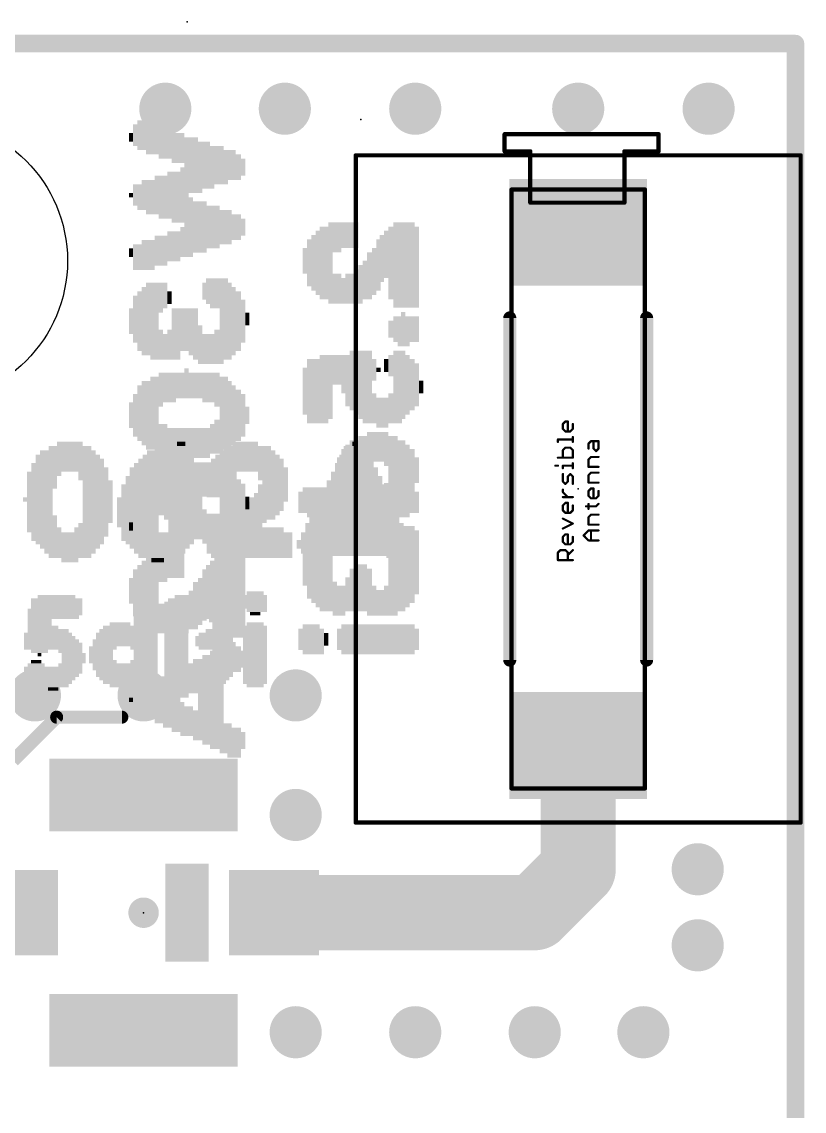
# Model space of a CAD drawing. Extents: x -17 to 166, y -13 to 51.
# Drawn here: x 51.92 to 61.06, y 23.08 to 35.81 of the extents above; entities that cross this region are included whole.
import ezdxf

# ---------------------------------------------------------------- set-up
doc = ezdxf.new("R2010")
doc.units = 0
for name, color, linetype in [('1', 12, 'CONTINUOUS'), ('16', 132, 'CONTINUOUS'), ('18', 110, 'CONTINUOUS'), ('20', 31, 'CONTINUOUS'), ('21', 41, 'CONTINUOUS'), ('22', 40, 'CONTINUOUS'), ('23', 53, 'CONTINUOUS'), ('24', 53, 'CONTINUOUS'), ('51', 53, 'CONTINUOUS')]:
    doc.layers.add(name, color=color, linetype=linetype)

# ---------------------------------------------------------------- blocks, each defined once
blk = doc.blocks.new('RECT')
blk.add_solid([(-0.5, -0.5), (0.5, -0.5), (-0.5, 0.5), (0.5, 0.5)])
blk = doc.blocks.new('ROUNDV')
at = {"const_width": 0.5}
blk.add_lwpolyline([(0, -0.25, 1), (0, 0.25, 1), (0, -0.25)], format="xyb", dxfattribs=at)

msp = doc.modelspace()

# ---------------------------------------------------------------- linework, layer by layer
at = {"layer": '1'}
for points, const_width in [([(48.26, 35.56), (60.96, 35.56)], 0.2032), ([(60.96, 35.56), (60.96, 22.86)], 0.2032), ([(59.36, 34.5), (57.56, 34.5)], 0.05), ([(57.56, 34.5), (57.56, 34.3)], 0.05), ([(59.36, 34.3), (59.36, 34.5)], 0.05), ([(57.56, 34.3), (57.86, 34.3)], 0.05), ([(57.86, 34.3), (57.86, 33.7)], 0.05), ([(58.96, 33.7), (58.96, 34.3)], 0.05), ([(58.96, 34.3), (59.36, 34.3)], 0.05), ([(57.86, 33.7), (58.96, 33.7)], 0.05), ([(58.42, 25.908), (58.42, 27.353)], 0.8788), ([(57.912, 25.4), (58.42, 25.908)], 0.8788), ([(54.865, 25.4), (57.912, 25.4)], 0.8788)]:
    msp.add_lwpolyline(points, dxfattribs=dict(at, const_width=const_width))
for points, const_width in [([(61.0108, 35.56, 1), (60.9092, 35.56)], 0.1016), ([(60.96, 35.5092, 1), (60.96, 35.6108)], 0.1016), ([(57.56, 34.5125, 1), (57.56, 34.4875)], 0.025), ([(57.5725, 34.5, 1), (57.5475, 34.5)], 0.025), ([(59.3725, 34.5, 1), (59.3475, 34.5)], 0.025), ([(59.36, 34.4875, 1), (59.36, 34.5125)], 0.025), ([(57.56, 34.3125, 1), (57.56, 34.2875)], 0.025), ([(57.5475, 34.3, 1), (57.5725, 34.3)], 0.025), ([(57.8725, 34.3, 1), (57.8475, 34.3)], 0.025), ([(57.86, 34.2875, 1), (57.86, 34.3125)], 0.025), ([(58.9725, 34.3, 1), (58.9475, 34.3)], 0.025), ([(58.96, 34.3125, 1), (58.96, 34.2875)], 0.025), ([(59.3475, 34.3, 1), (59.3725, 34.3)], 0.025), ([(59.36, 34.2875, 1), (59.36, 34.3125)], 0.025), ([(57.86, 33.7125, 1), (57.86, 33.6875)], 0.025), ([(57.8475, 33.7, 1), (57.8725, 33.7)], 0.025), ([(58.9475, 33.7, 1), (58.9725, 33.7)], 0.025), ([(58.96, 33.6875, 1), (58.96, 33.7125)], 0.025), ([(58.6397, 27.353, 1), (58.2003, 27.353)], 0.4394), ([(58.5754, 25.7526, 1), (58.2646, 26.0634)], 0.4394), ([(58.2003, 25.908, 1), (58.6397, 25.908)], 0.4394), ([(54.865, 25.6197, 1), (54.865, 25.1803)], 0.4394), ([(57.7566, 25.5554, 1), (58.0674, 25.2446)], 0.4394), ([(57.912, 25.1803, 1), (57.912, 25.6197)], 0.4394)]:
    msp.add_lwpolyline(points, format="xyb", dxfattribs=dict(at, const_width=const_width))
at = {"layer": '16', "const_width": 0.2032}
for points in [[(48.26, 35.56), (60.96, 35.56)], [(60.96, 35.56), (60.96, 22.86)]]:
    msp.add_lwpolyline(points, dxfattribs=at)
at = {"layer": '16', "const_width": 0.1016}
for points in [[(61.0108, 35.56, 1), (60.9092, 35.56)], [(60.96, 35.5092, 1), (60.96, 35.6108)]]:
    msp.add_lwpolyline(points, format="xyb", dxfattribs=at)
at = {"layer": '20', "const_width": 0.2032}
for points in [[(0, 35.56), (60.96, 35.56)], [(60.96, 35.56), (60.96, 0)]]:
    msp.add_lwpolyline(points, dxfattribs=at)
at = {"layer": '20', "const_width": 0.1016}
for points in [[(61.0108, 35.56, 1), (60.9092, 35.56)], [(60.96, 35.5092, 1), (60.96, 35.6108)]]:
    msp.add_lwpolyline(points, format="xyb", dxfattribs=at)
at = {"layer": '20'}
msp.add_circle((50.8, 33.02), 1.651, dxfattribs=at)
at = {"layer": '21', "const_width": 0.1524}
for points in [[(57.62, 32.353), (57.62, 28.353)], [(59.22, 32.353), (59.22, 28.353)], [(51.816, 27.178), (52.324, 27.686)], [(52.324, 27.686), (53.086, 27.686)]]:
    msp.add_lwpolyline(points, dxfattribs=at)
at = {"layer": '21'}
for points, const_width in [([(57.6581, 32.353, 1), (57.5819, 32.353)], 0.0762), ([(59.2581, 32.353, 1), (59.1819, 32.353)], 0.0762), ([(57.5819, 28.353, 1), (57.6581, 28.353)], 0.0762), ([(59.1819, 28.353, 1), (59.2581, 28.353)], 0.0762), ([(52.324, 27.7241, 1), (52.324, 27.6479)], 0.0762), ([(52.3509, 27.6591, 1), (52.2971, 27.7129)], 0.0762), ([(53.086, 27.6479, 1), (53.086, 27.7241)], 0.0762), ([(53.34, 25.3111, 1), (53.34, 25.4889, 1), (53.34, 25.3111)], 0.1778)]:
    msp.add_lwpolyline(points, format="xyb", dxfattribs=dict(at, const_width=const_width))
at = {"layer": '23'}
for p in [(58.42, 30.353), (53.34, 25.4)]:
    msp.add_point(p, dxfattribs=at)
at = {"layer": '24'}
for p in [(53.848, 35.814), (55.88, 34.671)]:
    msp.add_point(p, dxfattribs=at)
at = {"layer": '51'}
for points, const_width in [([(55.82, 26.453), (55.82, 34.253)], 0.05), ([(55.82, 34.253), (61.02, 34.253)], 0.05), ([(61.02, 34.253), (61.02, 26.453)], 0.05), ([(57.64, 26.853), (57.64, 33.853)], 0.05), ([(57.64, 33.853), (59.2, 33.853)], 0.05), ([(59.2, 33.853), (59.2, 26.853)], 0.05), ([(58.2408, 31.113), (58.2699, 31.1421)], 0.0254), ([(58.2408, 31.0547), (58.2408, 31.113)], 0.0254), ([(58.2699, 31.1421), (58.2991, 31.1421)], 0.0254), ([(58.2991, 31.1421), (58.2991, 31.0256)], 0.0254), ([(58.3573, 31.113), (58.3573, 31.0547)], 0.0254), ([(58.1826, 30.9028), (58.1826, 30.9319)], 0.0254), ([(58.1826, 30.9319), (58.3573, 30.9319)], 0.0254), ([(58.2699, 31.0256), (58.2408, 31.0547)], 0.0254), ([(58.3282, 31.0256), (58.2699, 31.0256)], 0.0254), ([(58.3573, 31.0547), (58.3282, 31.0256)], 0.0254), ([(58.3573, 30.9028), (58.3573, 30.9611)], 0.0254), ([(58.2699, 30.8352), (58.2408, 30.806)], 0.0254), ([(58.2408, 30.806), (58.2408, 30.7187)], 0.0254), ([(58.3282, 30.8352), (58.2699, 30.8352)], 0.0254), ([(58.3573, 30.806), (58.3282, 30.8352)], 0.0254), ([(58.3573, 30.7187), (58.3573, 30.806)], 0.0254), ([(58.5408, 30.8828), (58.5699, 30.9119)], 0.0254), ([(58.5408, 30.8245), (58.5408, 30.8828)], 0.0254), ([(58.5699, 30.9119), (58.6573, 30.9119)], 0.0254), ([(58.5991, 30.8245), (58.5991, 30.9119)], 0.0254), ([(58.6282, 30.7954), (58.5991, 30.8245)], 0.0254), ([(58.6573, 30.8245), (58.6282, 30.7954)], 0.0254), ([(58.6573, 30.9119), (58.6573, 30.8245)], 0.0254), ([(58.1826, 30.7187), (58.3573, 30.7187)], 0.0254), ([(58.5408, 30.6986), (58.5699, 30.7277)], 0.0254), ([(58.5408, 30.6112), (58.5408, 30.6986)], 0.0254), ([(58.5699, 30.7277), (58.6573, 30.7277)], 0.0254), ([(58.1534, 30.625), (58.1826, 30.625)], 0.0254), ([(58.2408, 30.5959), (58.2408, 30.625)], 0.0254), ([(58.2408, 30.625), (58.3573, 30.625)], 0.0254), ([(58.3573, 30.5959), (58.3573, 30.6541)], 0.0254), ([(58.6573, 30.6112), (58.5408, 30.6112)], 0.0254), ([(58.2408, 30.4409), (58.2408, 30.5282)], 0.0254), ([(58.2699, 30.4117), (58.2408, 30.4409)], 0.0254), ([(58.2991, 30.4409), (58.2699, 30.4117)], 0.0254), ([(58.3282, 30.5282), (58.2991, 30.4991)], 0.0254), ([(58.2991, 30.4991), (58.2991, 30.4409)], 0.0254), ([(58.3573, 30.4991), (58.3282, 30.5282)], 0.0254), ([(58.3573, 30.4117), (58.3573, 30.4991)], 0.0254), ([(58.5408, 30.5145), (58.5699, 30.5436)], 0.0254), ([(58.5408, 30.4271), (58.5408, 30.5145)], 0.0254), ([(58.6573, 30.4271), (58.5408, 30.4271)], 0.0254), ([(58.5699, 30.5436), (58.6573, 30.5436)], 0.0254), ([(58.2408, 30.3165), (58.2408, 30.3456)], 0.0254), ([(58.2991, 30.2583), (58.2408, 30.3165)], 0.0254), ([(58.5408, 30.3303), (58.5699, 30.3594)], 0.0254), ([(58.5408, 30.272), (58.5408, 30.3303)], 0.0254), ([(58.5699, 30.3594), (58.5991, 30.3594)], 0.0254), ([(58.5991, 30.3594), (58.5991, 30.2429)], 0.0254), ([(58.6573, 30.3303), (58.6573, 30.272)], 0.0254), ([(58.3573, 30.2583), (58.2408, 30.2583)], 0.0254), ([(58.2408, 30.1615), (58.2699, 30.1906)], 0.0254), ([(58.2699, 30.1906), (58.2991, 30.1906)], 0.0254), ([(58.2991, 30.1906), (58.2991, 30.0741)], 0.0254), ([(58.5699, 30.2429), (58.5408, 30.272)], 0.0254), ([(58.5408, 30.1202), (58.5408, 30.1784)], 0.0254), ([(58.6282, 30.2429), (58.5699, 30.2429)], 0.0254), ([(58.6573, 30.272), (58.6282, 30.2429)], 0.0254), ([(58.6282, 30.1493), (58.6573, 30.1784)], 0.0254), ([(58.2408, 30.1032), (58.2408, 30.1615)], 0.0254), ([(58.2699, 30.0741), (58.2408, 30.1032)], 0.0254), ([(58.3282, 30.0741), (58.2699, 30.0741)], 0.0254), ([(58.3573, 30.1032), (58.3282, 30.0741)], 0.0254), ([(58.3573, 30.1615), (58.3573, 30.1032)], 0.0254), ([(58.5117, 30.1493), (58.6282, 30.1493)], 0.0254), ([(58.5408, 30.0234), (58.5699, 30.0525)], 0.0254), ([(58.5699, 30.0525), (58.6573, 30.0525)], 0.0254), ([(58.3573, 29.9482), (58.2408, 30.0065)], 0.0254), ([(58.2408, 29.89), (58.3573, 29.9482)], 0.0254), ([(58.5408, 29.936), (58.5408, 30.0234)], 0.0254), ([(58.6573, 29.936), (58.5408, 29.936)], 0.0254), ([(58.2408, 29.7932), (58.2699, 29.8223)], 0.0254), ([(58.2408, 29.7349), (58.2408, 29.7932)], 0.0254), ([(58.2699, 29.8223), (58.2991, 29.8223)], 0.0254), ([(58.2991, 29.8223), (58.2991, 29.7058)], 0.0254), ([(58.3573, 29.7932), (58.3573, 29.7349)], 0.0254), ([(58.4826, 29.8101), (58.5408, 29.8683)], 0.0254), ([(58.5408, 29.7518), (58.4826, 29.8101)], 0.0254), ([(58.5408, 29.8683), (58.6573, 29.8683)], 0.0254), ([(58.5699, 29.7518), (58.5699, 29.8683)], 0.0254), ([(58.2699, 29.7058), (58.2408, 29.7349)], 0.0254), ([(58.3282, 29.7058), (58.2699, 29.7058)], 0.0254), ([(58.3573, 29.7349), (58.3282, 29.7058)], 0.0254), ([(58.6573, 29.7518), (58.5408, 29.7518)], 0.0254), ([(58.1826, 29.609), (58.2117, 29.6381)], 0.0254), ([(58.1826, 29.5216), (58.1826, 29.609)], 0.0254), ([(58.2117, 29.6381), (58.2699, 29.6381)], 0.0254), ([(58.2699, 29.6381), (58.2991, 29.609)], 0.0254), ([(58.2991, 29.5799), (58.3573, 29.6381)], 0.0254), ([(58.2991, 29.609), (58.2991, 29.5216)], 0.0254), ([(58.3573, 29.5216), (58.1826, 29.5216)], 0.0254), ([(59.2, 26.853), (57.64, 26.853)], 0.05), ([(61.02, 26.453), (55.82, 26.453)], 0.05)]:
    msp.add_lwpolyline(points, dxfattribs=dict(at, const_width=const_width))
for points, const_width in [([(55.8325, 34.253, 1), (55.8075, 34.253)], 0.025), ([(55.82, 34.2655, 1), (55.82, 34.2405)], 0.025), ([(61.0325, 34.253, 1), (61.0075, 34.253)], 0.025), ([(61.02, 34.2405, 1), (61.02, 34.2655)], 0.025), ([(57.6525, 33.853, 1), (57.6275, 33.853)], 0.025), ([(57.64, 33.8655, 1), (57.64, 33.8405)], 0.025), ([(59.2125, 33.853, 1), (59.1875, 33.853)], 0.025), ([(59.2, 33.8405, 1), (59.2, 33.8655)], 0.025), ([(58.2472, 31.113, 1), (58.2345, 31.113)], 0.0127), ([(58.2363, 31.1174, 1), (58.2453, 31.1085)], 0.0127), ([(58.2699, 31.1484, 1), (58.2699, 31.1357)], 0.0127), ([(58.2744, 31.1376, 1), (58.2654, 31.1466)], 0.0127), ([(58.3054, 31.1421, 1), (58.2927, 31.1421)], 0.0127), ([(58.2991, 31.1357, 1), (58.2991, 31.1484)], 0.0127), ([(58.3636, 31.113, 1), (58.351, 31.113)], 0.0127), ([(58.1826, 30.9383, 1), (58.1826, 30.9256)], 0.0127), ([(58.1889, 30.9319, 1), (58.1762, 30.9319)], 0.0127), ([(58.2453, 31.0592, 1), (58.2363, 31.0502)], 0.0127), ([(58.2345, 31.0547, 1), (58.2472, 31.0547)], 0.0127), ([(58.2699, 31.0319, 1), (58.2699, 31.0192)], 0.0127), ([(58.2654, 31.0211, 1), (58.2744, 31.0301)], 0.0127), ([(58.2927, 31.0256, 1), (58.3054, 31.0256)], 0.0127), ([(58.3237, 31.0301, 1), (58.3327, 31.0211)], 0.0127), ([(58.3282, 31.0192, 1), (58.3282, 31.0319)], 0.0127), ([(58.351, 31.0547, 1), (58.3636, 31.0547)], 0.0127), ([(58.3636, 30.9611, 1), (58.351, 30.9611)], 0.0127), ([(58.3618, 31.0502, 1), (58.3528, 31.0592)], 0.0127), ([(58.3573, 30.9256, 1), (58.3573, 30.9383)], 0.0127), ([(58.1762, 30.9028, 1), (58.1889, 30.9028)], 0.0127), ([(58.2472, 30.806, 1), (58.2345, 30.806)], 0.0127), ([(58.2363, 30.8105, 1), (58.2453, 30.8015)], 0.0127), ([(58.2699, 30.8415, 1), (58.2699, 30.8288)], 0.0127), ([(58.2744, 30.8307, 1), (58.2654, 30.8396)], 0.0127), ([(58.3327, 30.8396, 1), (58.3237, 30.8307)], 0.0127), ([(58.3282, 30.8288, 1), (58.3282, 30.8415)], 0.0127), ([(58.351, 30.9028, 1), (58.3636, 30.9028)], 0.0127), ([(58.3636, 30.806, 1), (58.351, 30.806)], 0.0127), ([(58.3528, 30.8015, 1), (58.3618, 30.8105)], 0.0127), ([(58.5363, 30.8873, 1), (58.5453, 30.8783)], 0.0127), ([(58.5472, 30.8828, 1), (58.5345, 30.8828)], 0.0127), ([(58.5345, 30.8245, 1), (58.5472, 30.8245)], 0.0127), ([(58.5699, 30.9182, 1), (58.5699, 30.9055)], 0.0127), ([(58.5744, 30.9074, 1), (58.5654, 30.9164)], 0.0127), ([(58.6054, 30.9119, 1), (58.5927, 30.9119)], 0.0127), ([(58.6035, 30.829, 1), (58.5946, 30.82)], 0.0127), ([(58.5927, 30.8245, 1), (58.6054, 30.8245)], 0.0127), ([(58.6636, 30.9119, 1), (58.651, 30.9119)], 0.0127), ([(58.651, 30.8245, 1), (58.6636, 30.8245)], 0.0127), ([(58.6618, 30.82, 1), (58.6528, 30.829)], 0.0127), ([(58.6573, 30.9055, 1), (58.6573, 30.9182)], 0.0127), ([(58.1826, 30.725, 1), (58.1826, 30.7123)], 0.0127), ([(58.2345, 30.7187, 1), (58.2472, 30.7187)], 0.0127), ([(58.351, 30.7187, 1), (58.3636, 30.7187)], 0.0127), ([(58.3573, 30.7123, 1), (58.3573, 30.725)], 0.0127), ([(58.5363, 30.7031, 1), (58.5453, 30.6941)], 0.0127), ([(58.5472, 30.6986, 1), (58.5345, 30.6986)], 0.0127), ([(58.5699, 30.7341, 1), (58.5699, 30.7214)], 0.0127), ([(58.5744, 30.7232, 1), (58.5654, 30.7322)], 0.0127), ([(58.6237, 30.7999, 1), (58.6327, 30.7909)], 0.0127), ([(58.6237, 30.7909, 1), (58.6327, 30.7999)], 0.0127), ([(58.6573, 30.7214, 1), (58.6573, 30.7341)], 0.0127), ([(58.1534, 30.6314, 1), (58.1534, 30.6187)], 0.0127), ([(58.1826, 30.6187, 1), (58.1826, 30.6314)], 0.0127), ([(58.2408, 30.6314, 1), (58.2408, 30.6187)], 0.0127), ([(58.2472, 30.625, 1), (58.2345, 30.625)], 0.0127), ([(58.2345, 30.5959, 1), (58.2472, 30.5959)], 0.0127), ([(58.3636, 30.6541, 1), (58.351, 30.6541)], 0.0127), ([(58.351, 30.5959, 1), (58.3636, 30.5959)], 0.0127), ([(58.3573, 30.6187, 1), (58.3573, 30.6314)], 0.0127), ([(58.5408, 30.6176, 1), (58.5408, 30.6049)], 0.0127), ([(58.5345, 30.6112, 1), (58.5472, 30.6112)], 0.0127), ([(58.6573, 30.6049, 1), (58.6573, 30.6176)], 0.0127), ([(58.2472, 30.5282, 1), (58.2345, 30.5282)], 0.0127), ([(58.2453, 30.4453, 1), (58.2363, 30.4364)], 0.0127), ([(58.2345, 30.4409, 1), (58.2472, 30.4409)], 0.0127), ([(58.3054, 30.4991, 1), (58.2927, 30.4991)], 0.0127), ([(58.2946, 30.5036, 1), (58.3035, 30.4946)], 0.0127), ([(58.2927, 30.4409, 1), (58.3054, 30.4409)], 0.0127), ([(58.3035, 30.4364, 1), (58.2946, 30.4453)], 0.0127), ([(58.3327, 30.5327, 1), (58.3237, 30.5237)], 0.0127), ([(58.3327, 30.5237, 1), (58.3237, 30.5327)], 0.0127), ([(58.3636, 30.4991, 1), (58.351, 30.4991)], 0.0127), ([(58.3528, 30.4946, 1), (58.3618, 30.5036)], 0.0127), ([(58.5363, 30.5189, 1), (58.5453, 30.51)], 0.0127), ([(58.5408, 30.4334, 1), (58.5408, 30.4207)], 0.0127), ([(58.5472, 30.5145, 1), (58.5345, 30.5145)], 0.0127), ([(58.5699, 30.5499, 1), (58.5699, 30.5372)], 0.0127), ([(58.5744, 30.5391, 1), (58.5654, 30.5481)], 0.0127), ([(58.6573, 30.5372, 1), (58.6573, 30.5499)], 0.0127), ([(58.6573, 30.4207, 1), (58.6573, 30.4334)], 0.0127), ([(58.2472, 30.3456, 1), (58.2345, 30.3456)], 0.0127), ([(58.2453, 30.321, 1), (58.2363, 30.312)], 0.0127), ([(58.2345, 30.3165, 1), (58.2472, 30.3165)], 0.0127), ([(58.2654, 30.4162, 1), (58.2744, 30.4072)], 0.0127), ([(58.2654, 30.4072, 1), (58.2744, 30.4162)], 0.0127), ([(58.351, 30.4117, 1), (58.3636, 30.4117)], 0.0127), ([(58.5363, 30.3348, 1), (58.5453, 30.3258)], 0.0127), ([(58.5345, 30.4271, 1), (58.5472, 30.4271)], 0.0127), ([(58.5472, 30.3303, 1), (58.5345, 30.3303)], 0.0127), ([(58.5699, 30.3658, 1), (58.5699, 30.3531)], 0.0127), ([(58.5744, 30.3549, 1), (58.5654, 30.3639)], 0.0127), ([(58.6054, 30.3594, 1), (58.5927, 30.3594)], 0.0127), ([(58.5991, 30.3531, 1), (58.5991, 30.3658)], 0.0127), ([(58.6636, 30.3303, 1), (58.651, 30.3303)], 0.0127), ([(58.2408, 30.2646, 1), (58.2408, 30.2519)], 0.0127), ([(58.2699, 30.197, 1), (58.2699, 30.1843)], 0.0127), ([(58.2744, 30.1861, 1), (58.2654, 30.1951)], 0.0127), ([(58.3054, 30.1906, 1), (58.2927, 30.1906)], 0.0127), ([(58.2946, 30.2538, 1), (58.3035, 30.2628)], 0.0127), ([(58.2991, 30.1843, 1), (58.2991, 30.197)], 0.0127), ([(58.3573, 30.2519, 1), (58.3573, 30.2646)], 0.0127), ([(58.5453, 30.2765, 1), (58.5363, 30.2676)], 0.0127), ([(58.5345, 30.272, 1), (58.5472, 30.272)], 0.0127), ([(58.5472, 30.1784, 1), (58.5345, 30.1784)], 0.0127), ([(58.5699, 30.2493, 1), (58.5699, 30.2366)], 0.0127), ([(58.5654, 30.2384, 1), (58.5744, 30.2474)], 0.0127), ([(58.5927, 30.2429, 1), (58.6054, 30.2429)], 0.0127), ([(58.6237, 30.2474, 1), (58.6327, 30.2384)], 0.0127), ([(58.6282, 30.2366, 1), (58.6282, 30.2493)], 0.0127), ([(58.651, 30.272, 1), (58.6636, 30.272)], 0.0127), ([(58.6618, 30.2676, 1), (58.6528, 30.2765)], 0.0127), ([(58.6618, 30.1739, 1), (58.6528, 30.1829)], 0.0127), ([(58.2472, 30.1615, 1), (58.2345, 30.1615)], 0.0127), ([(58.2363, 30.166, 1), (58.2453, 30.157)], 0.0127), ([(58.2453, 30.1077, 1), (58.2363, 30.0987)], 0.0127), ([(58.2345, 30.1032, 1), (58.2472, 30.1032)], 0.0127), ([(58.2699, 30.0805, 1), (58.2699, 30.0678)], 0.0127), ([(58.2654, 30.0696, 1), (58.2744, 30.0786)], 0.0127), ([(58.2927, 30.0741, 1), (58.3054, 30.0741)], 0.0127), ([(58.3237, 30.0786, 1), (58.3327, 30.0696)], 0.0127), ([(58.3282, 30.0678, 1), (58.3282, 30.0805)], 0.0127), ([(58.3636, 30.1615, 1), (58.351, 30.1615)], 0.0127), ([(58.351, 30.1032, 1), (58.3636, 30.1032)], 0.0127), ([(58.3618, 30.0987, 1), (58.3528, 30.1077)], 0.0127), ([(58.5117, 30.1556, 1), (58.5117, 30.1429)], 0.0127), ([(58.5345, 30.1202, 1), (58.5472, 30.1202)], 0.0127), ([(58.5699, 30.0588, 1), (58.5699, 30.0461)], 0.0127), ([(58.5744, 30.048, 1), (58.5654, 30.057)], 0.0127), ([(58.6237, 30.1538, 1), (58.6327, 30.1448)], 0.0127), ([(58.6282, 30.1429, 1), (58.6282, 30.1556)], 0.0127), ([(58.6573, 30.0461, 1), (58.6573, 30.0588)], 0.0127), ([(58.2436, 30.0121, 1), (58.238, 30.0008)], 0.0127), ([(58.3601, 29.9425, 1), (58.3545, 29.9539)], 0.0127), ([(58.3545, 29.9425, 1), (58.3601, 29.9539)], 0.0127), ([(58.5363, 30.0279, 1), (58.5453, 30.0189)], 0.0127), ([(58.5408, 29.9423, 1), (58.5408, 29.9296)], 0.0127), ([(58.5472, 30.0234, 1), (58.5345, 30.0234)], 0.0127), ([(58.5345, 29.936, 1), (58.5472, 29.936)], 0.0127), ([(58.6573, 29.9296, 1), (58.6573, 29.9423)], 0.0127), ([(58.238, 29.8956, 1), (58.2436, 29.8843)], 0.0127), ([(58.2472, 29.7932, 1), (58.2345, 29.7932)], 0.0127), ([(58.2363, 29.7977, 1), (58.2453, 29.7887)], 0.0127), ([(58.2699, 29.8286, 1), (58.2699, 29.8159)], 0.0127), ([(58.2744, 29.8178, 1), (58.2654, 29.8268)], 0.0127), ([(58.3054, 29.8223, 1), (58.2927, 29.8223)], 0.0127), ([(58.2991, 29.8159, 1), (58.2991, 29.8286)], 0.0127), ([(58.3636, 29.7932, 1), (58.351, 29.7932)], 0.0127), ([(58.487, 29.8146, 1), (58.4781, 29.8056)], 0.0127), ([(58.4781, 29.8146, 1), (58.487, 29.8056)], 0.0127), ([(58.5408, 29.8747, 1), (58.5408, 29.862)], 0.0127), ([(58.5453, 29.8638, 1), (58.5363, 29.8728)], 0.0127), ([(58.5763, 29.8683, 1), (58.5636, 29.8683)], 0.0127), ([(58.6573, 29.862, 1), (58.6573, 29.8747)], 0.0127), ([(58.2453, 29.7394, 1), (58.2363, 29.7304)], 0.0127), ([(58.2345, 29.7349, 1), (58.2472, 29.7349)], 0.0127), ([(58.2699, 29.7122, 1), (58.2699, 29.6994)], 0.0127), ([(58.2654, 29.7013, 1), (58.2744, 29.7103)], 0.0127), ([(58.2927, 29.7058, 1), (58.3054, 29.7058)], 0.0127), ([(58.3237, 29.7103, 1), (58.3327, 29.7013)], 0.0127), ([(58.3282, 29.6994, 1), (58.3282, 29.7122)], 0.0127), ([(58.351, 29.7349, 1), (58.3636, 29.7349)], 0.0127), ([(58.3618, 29.7304, 1), (58.3528, 29.7394)], 0.0127), ([(58.5408, 29.7582, 1), (58.5408, 29.7455)], 0.0127), ([(58.5363, 29.7474, 1), (58.5453, 29.7563)], 0.0127), ([(58.5636, 29.7518, 1), (58.5763, 29.7518)], 0.0127), ([(58.6573, 29.7455, 1), (58.6573, 29.7582)], 0.0127), ([(58.1889, 29.609, 1), (58.1762, 29.609)], 0.0127), ([(58.1781, 29.6135, 1), (58.187, 29.6045)], 0.0127), ([(58.2117, 29.6445, 1), (58.2117, 29.6318)], 0.0127), ([(58.2162, 29.6337, 1), (58.2072, 29.6426)], 0.0127), ([(58.2744, 29.6426, 1), (58.2654, 29.6337)], 0.0127), ([(58.2699, 29.6318, 1), (58.2699, 29.6445)], 0.0127), ([(58.3054, 29.609, 1), (58.2927, 29.609)], 0.0127), ([(58.2946, 29.5844, 1), (58.3035, 29.5754)], 0.0127), ([(58.2946, 29.6045, 1), (58.3035, 29.6135)], 0.0127), ([(58.3618, 29.6337, 1), (58.3528, 29.6426)], 0.0127), ([(58.1826, 29.528, 1), (58.1826, 29.5153)], 0.0127), ([(58.1762, 29.5216, 1), (58.1889, 29.5216)], 0.0127), ([(58.2927, 29.5216, 1), (58.3054, 29.5216)], 0.0127), ([(58.3573, 29.5153, 1), (58.3573, 29.528)], 0.0127), ([(57.64, 26.8655, 1), (57.64, 26.8405)], 0.025), ([(59.2, 26.8405, 1), (59.2, 26.8655)], 0.025), ([(57.6275, 26.853, 1), (57.6525, 26.853)], 0.025), ([(59.1875, 26.853, 1), (59.2125, 26.853)], 0.025), ([(55.82, 26.4655, 1), (55.82, 26.4405)], 0.025), ([(55.8075, 26.453, 1), (55.8325, 26.453)], 0.025), ([(61.0075, 26.453, 1), (61.0325, 26.453)], 0.025), ([(61.02, 26.4405, 1), (61.02, 26.4655)], 0.025)]:
    msp.add_lwpolyline(points, format="xyb", dxfattribs=dict(at, const_width=const_width))

# ---------------------------------------------------------------- block references
at = {"layer": '1', "xscale": 1.25, "yscale": 1.61, "rotation": 270}
for p in [(58.42, 33.353), (58.42, 27.353)]:
    msp.add_blockref('RECT', p, dxfattribs=at)
at = {"layer": '1', "xscale": 2.2, "yscale": 0.85}
for p in [(53.34, 26.775), (53.34, 24.025)]:
    msp.add_blockref('RECT', p, dxfattribs=at)
at = {"layer": '1', "xscale": 1.05}
for p in [(51.815, 25.4), (54.865, 25.4)]:
    msp.add_blockref('RECT', p, dxfattribs=at)
at = {"layer": '18', "xscale": 0.6096, "yscale": 0.6096}
for p in [(53.594, 34.798), (53.594, 34.798), (54.991, 34.798), (54.991, 34.798), (56.515, 34.798), (56.515, 34.798), (58.42, 34.798), (58.42, 34.798), (59.944, 34.798), (59.944, 34.798), (52.07, 27.94), (52.07, 27.94), (53.34, 27.94), (53.34, 27.94), (55.118, 27.94), (55.118, 27.94), (55.118, 26.543), (55.118, 26.543), (59.817, 25.908), (59.817, 25.908), (59.817, 25.019), (59.817, 25.019), (55.118, 24.003), (55.118, 24.003), (56.515, 24.003), (56.515, 24.003), (57.912, 24.003), (57.912, 24.003), (59.182, 24.003), (59.182, 24.003)]:
    msp.add_blockref('ROUNDV', p, dxfattribs=at)
at = {"layer": '21'}
for p, xscale, yscale in [((52.479, 30.831), 0.5, 0.05), ((52.479, 30.881), 0.3, 0.05), ((53.704, 30.831), 0.45, 0.05), ((53.779, 30.881), 0.1, 0.05), ((54.554, 30.831), 0.55, 0.05), ((54.529, 30.881), 0.3, 0.05), ((55.804, 30.831), 0.25, 0.05), ((55.804, 30.881), 0.05, 0.05), ((52.454, 30.731), 0.75, 0.05), ((52.479, 30.681), 0.8, 0.05), ((52.454, 30.781), 0.65, 0.05), ((53.604, 30.681), 0.65, 0.05), ((53.629, 30.731), 0.6, 0.05), ((53.654, 30.781), 0.55, 0.05), ((54.554, 30.681), 0.85, 0.05), ((54.554, 30.731), 0.75, 0.05), ((54.554, 30.781), 0.65, 0.05), ((55.804, 30.731), 0.35, 0.05), ((55.829, 30.681), 0.4, 0.05), ((55.829, 30.781), 0.3, 0.05), ((52.454, 30.631), 0.85, 0.05), ((52.479, 30.581), 0.9, 0.05), ((53.529, 30.581), 0.7, 0.05), ((53.579, 30.631), 0.7, 0.05), ((54.554, 30.581), 0.95, 0.05), ((54.554, 30.631), 0.85, 0.05), ((55.804, 30.631), 0.45, 0.05), ((55.829, 30.581), 0.5, 0.05), ((52.179, 30.531), 0.4, 0.05), ((52.154, 30.481), 0.35, 0.05), ((52.154, 30.431), 0.35, 0.05), ((52.754, 30.531), 0.35, 0.05), ((52.754, 30.481), 0.35, 0.05), ((52.804, 30.431), 0.35, 0.05), ((53.329, 30.481), 0.4, 0.05), ((53.304, 30.431), 0.35, 0.05), ((53.404, 30.531), 0.45, 0.05), ((54.254, 30.531), 0.35, 0.05), ((54.254, 30.481), 0.35, 0.05), ((54.229, 30.431), 0.3, 0.05), ((54.854, 30.531), 0.35, 0.05), ((54.854, 30.481), 0.35, 0.05), ((54.879, 30.431), 0.3, 0.05), ((55.804, 30.431), 0.65, 0.05), ((55.804, 30.531), 0.55, 0.05), ((55.829, 30.481), 0.6, 0.05), ((52.154, 30.381), 0.35, 0.05), ((52.129, 30.331), 0.3, 0.05), ((52.804, 30.381), 0.35, 0.05), ((52.804, 30.331), 0.35, 0.05), ((53.254, 30.381), 0.35, 0.05), ((53.379, 30.331), 0.6, 0.05), ((54.229, 30.381), 0.3, 0.05), ((54.229, 30.331), 0.3, 0.05), ((54.854, 30.381), 0.35, 0.05), ((54.854, 30.331), 0.35, 0.05), ((55.804, 30.331), 0.75, 0.05), ((55.829, 30.381), 0.7, 0.05), ((52.104, 30.231), 0.35, 0.05), ((52.129, 30.281), 0.3, 0.05), ((52.129, 30.181), 0.3, 0.05), ((52.804, 30.281), 0.35, 0.05), ((52.804, 30.231), 0.35, 0.05), ((52.804, 30.181), 0.35, 0.05), ((53.429, 30.231), 0.8, 0.05), ((53.454, 30.181), 0.85, 0.05), ((53.429, 30.281), 0.7, 0.05), ((54.229, 30.281), 0.3, 0.05), ((54.754, 30.181), 0.45, 0.05), ((54.804, 30.231), 0.45, 0.05), ((54.829, 30.281), 0.4, 0.05), ((55.579, 30.231), 0.4, 0.05), ((55.554, 30.181), 0.35, 0.05), ((55.604, 30.281), 0.35, 0.05), ((56.029, 30.281), 0.4, 0.05), ((56.054, 30.231), 0.35, 0.05), ((56.054, 30.181), 0.35, 0.05), ((52.129, 30.126), 0.3, 0.06), ((52.129, 30.071), 0.3, 0.05), ((52.804, 30.126), 0.35, 0.06), ((52.804, 30.071), 0.35, 0.05), ((53.479, 30.126), 0.9, 0.06), ((53.479, 30.071), 0.9, 0.05), ((54.654, 30.071), 0.55, 0.05), ((54.704, 30.126), 0.55, 0.06), ((55.529, 30.126), 0.4, 0.06), ((55.804, 30.071), 0.95, 0.05), ((56.104, 30.126), 0.35, 0.06), ((52.154, 30.021), 0.35, 0.05), ((52.154, 29.981), 0.35, 0.05), ((52.154, 29.931), 0.35, 0.05), ((52.754, 29.931), 0.35, 0.05), ((52.804, 30.021), 0.35, 0.05), ((52.804, 29.981), 0.35, 0.05), ((53.229, 30.021), 0.4, 0.05), ((53.204, 29.981), 0.35, 0.05), ((53.204, 29.931), 0.35, 0.05), ((53.779, 30.021), 0.4, 0.05), ((53.804, 29.981), 0.35, 0.05), ((53.804, 29.931), 0.35, 0.05), ((54.454, 29.931), 0.55, 0.05), ((54.504, 29.981), 0.55, 0.05), ((54.579, 30.021), 0.6, 0.05), ((55.804, 29.931), 1.15, 0.05), ((55.804, 30.021), 1.05, 0.05), ((55.804, 29.981), 1.05, 0.05), ((52.179, 29.876), 0.4, 0.06), ((52.479, 29.821), 0.9, 0.05), ((52.729, 29.876), 0.4, 0.06), ((53.229, 29.876), 0.3, 0.06), ((53.529, 29.821), 0.9, 0.05), ((53.804, 29.876), 0.35, 0.06), ((54.554, 29.876), 0.85, 0.06), ((55.804, 29.821), 1.25, 0.05), ((55.804, 29.876), 1.15, 0.06), ((52.454, 29.771), 0.85, 0.05), ((52.479, 29.731), 0.8, 0.05), ((52.479, 29.681), 0.7, 0.05), ((53.504, 29.771), 0.85, 0.05), ((53.529, 29.731), 0.8, 0.05), ((53.529, 29.681), 0.7, 0.05), ((55.329, 29.731), 0.4, 0.05), ((55.304, 29.681), 0.35, 0.05), ((55.354, 29.771), 0.35, 0.05), ((56.254, 29.771), 0.35, 0.05), ((56.279, 29.731), 0.4, 0.05), ((56.304, 29.681), 0.35, 0.05), ((52.479, 29.626), 0.6, 0.06), ((52.479, 29.571), 0.5, 0.05), ((52.479, 29.521), 0.2, 0.05), ((53.529, 29.626), 0.6, 0.06), ((53.504, 29.571), 0.45, 0.05), ((53.504, 29.521), 0.15, 0.05), ((54.604, 29.571), 0.95, 0.05), ((55.329, 29.626), 0.3, 0.06), ((55.329, 29.571), 0.2, 0.05), ((56.304, 29.626), 0.35, 0.06), ((56.279, 29.571), 0.2, 0.05), ((52.324, 29.055), 0.6, 0.04), ((52.324, 29.015), 0.6, 0.04), ((52.324, 29.095), 0.44, 0.04), ((53.344, 29.095), 0.24, 0.04), ((53.364, 29.055), 0.28, 0.04), ((53.364, 29.015), 0.28, 0.04), ((53.364, 29.135), 0.2, 0.04), ((53.944, 29.015), 0.72, 0.04), ((53.944, 29.055), 0.64, 0.04), ((53.924, 29.095), 0.44, 0.04), ((54.644, 29.095), 0.28, 0.04), ((54.644, 29.055), 0.28, 0.04), ((54.644, 29.015), 0.28, 0.04), ((54.644, 29.135), 0.2, 0.04), ((52.304, 28.935), 0.64, 0.04), ((52.304, 28.895), 0.64, 0.04), ((52.324, 28.975), 0.6, 0.04), ((53.364, 28.975), 0.28, 0.04), ((53.364, 28.935), 0.28, 0.04), ((53.364, 28.895), 0.28, 0.04), ((53.964, 28.975), 0.76, 0.04), ((53.984, 28.935), 0.8, 0.04), ((53.984, 28.895), 0.8, 0.04), ((54.644, 28.975), 0.28, 0.04), ((54.664, 28.935), 0.24, 0.04), ((54.644, 28.895), 0.12, 0.04), ((52.284, 28.855), 0.6, 0.04), ((52.124, 28.815), 0.28, 0.04), ((52.124, 28.775), 0.28, 0.04), ((53.064, 28.775), 0.24, 0.04), ((53.364, 28.855), 0.28, 0.04), ((53.364, 28.815), 0.28, 0.04), ((53.364, 28.775), 0.28, 0.04), ((53.984, 28.855), 0.8, 0.04), ((53.724, 28.815), 0.28, 0.04), ((53.724, 28.775), 0.28, 0.04), ((54.264, 28.815), 0.32, 0.04), ((54.284, 28.775), 0.28, 0.04), ((54.644, 28.775), 0.2, 0.04), ((52.224, 28.655), 0.56, 0.04), ((52.164, 28.735), 0.36, 0.04), ((52.224, 28.695), 0.48, 0.04), ((53.144, 28.655), 0.72, 0.04), ((53.164, 28.695), 0.68, 0.04), ((53.184, 28.735), 0.64, 0.04), ((53.724, 28.735), 0.28, 0.04), ((53.724, 28.695), 0.28, 0.04), ((53.724, 28.655), 0.28, 0.04), ((54.184, 28.655), 0.4, 0.04), ((54.224, 28.695), 0.32, 0.04), ((54.284, 28.735), 0.28, 0.04), ((54.644, 28.735), 0.28, 0.04), ((54.644, 28.695), 0.28, 0.04), ((54.644, 28.655), 0.28, 0.04), ((52.244, 28.615), 0.6, 0.04), ((52.264, 28.575), 0.64, 0.04), ((52.284, 28.535), 0.68, 0.04), ((53.124, 28.575), 0.76, 0.04), ((53.124, 28.535), 0.76, 0.04), ((53.144, 28.615), 0.72, 0.04), ((53.724, 28.615), 0.28, 0.04), ((53.724, 28.575), 0.28, 0.04), ((53.724, 28.535), 0.28, 0.04), ((54.164, 28.615), 0.44, 0.04), ((54.164, 28.575), 0.44, 0.04), ((54.164, 28.535), 0.44, 0.04), ((54.644, 28.615), 0.28, 0.04), ((54.644, 28.575), 0.28, 0.04), ((54.644, 28.535), 0.28, 0.04), ((52.284, 28.495), 0.68, 0.04), ((52.124, 28.455), 0.2, 0.04), ((52.124, 28.415), 0.04, 0.04), ((52.484, 28.455), 0.28, 0.04), ((52.524, 28.415), 0.28, 0.04), ((52.864, 28.495), 0.32, 0.04), ((52.844, 28.455), 0.28, 0.04), ((52.844, 28.415), 0.28, 0.04), ((53.344, 28.495), 0.32, 0.04), ((53.364, 28.455), 0.28, 0.04), ((53.364, 28.415), 0.28, 0.04), ((53.724, 28.495), 0.28, 0.04), ((53.724, 28.455), 0.28, 0.04), ((53.724, 28.415), 0.28, 0.04), ((54.204, 28.495), 0.44, 0.04), ((54.284, 28.455), 0.28, 0.04), ((54.304, 28.415), 0.24, 0.04), ((54.644, 28.495), 0.28, 0.04), ((54.644, 28.455), 0.28, 0.04), ((54.644, 28.415), 0.28, 0.04), ((52.284, 28.255), 0.68, 0.04), ((52.084, 28.295), 0.2, 0.04), ((52.084, 28.335), 0.12, 0.04), ((52.484, 28.295), 0.28, 0.04), ((52.524, 28.375), 0.28, 0.04), ((52.524, 28.335), 0.28, 0.04), ((52.844, 28.375), 0.28, 0.04), ((52.864, 28.335), 0.32, 0.04), ((53.124, 28.295), 0.76, 0.04), ((53.124, 28.255), 0.76, 0.04), ((53.344, 28.335), 0.32, 0.04), ((53.364, 28.375), 0.28, 0.04), ((53.724, 28.375), 0.28, 0.04), ((53.724, 28.335), 0.28, 0.04), ((54.004, 28.295), 0.84, 0.04), ((54.004, 28.255), 0.84, 0.04), ((54.284, 28.335), 0.28, 0.04), ((54.304, 28.375), 0.24, 0.04), ((54.644, 28.375), 0.28, 0.04), ((54.644, 28.335), 0.28, 0.04), ((54.644, 28.295), 0.28, 0.04), ((54.644, 28.255), 0.28, 0.04), ((52.284, 28.215), 0.68, 0.04), ((52.264, 28.175), 0.64, 0.04), ((52.264, 28.135), 0.56, 0.04), ((53.144, 28.215), 0.72, 0.04), ((53.144, 28.175), 0.72, 0.04), ((53.164, 28.135), 0.68, 0.04), ((53.984, 28.215), 0.8, 0.04), ((53.984, 28.175), 0.8, 0.04), ((53.964, 28.135), 0.76, 0.04), ((54.644, 28.215), 0.28, 0.04), ((54.644, 28.175), 0.28, 0.04), ((54.644, 28.135), 0.28, 0.04), ((52.264, 28.095), 0.48, 0.04), ((52.264, 28.055), 0.4, 0.04), ((52.284, 28.015), 0.12, 0.04), ((53.164, 28.095), 0.6, 0.04), ((53.064, 28.055), 0.24, 0.04), ((53.364, 28.055), 0.2, 0.04), ((53.944, 28.095), 0.72, 0.04), ((53.924, 28.055), 0.6, 0.04), ((54.644, 28.095), 0.28, 0.04), ((54.644, 28.055), 0.2, 0.04), ((53.848, 25.4), 0.508, 1.143)]:
    msp.add_blockref('RECT', p, dxfattribs=dict(at, xscale=xscale, yscale=yscale))
for p, yscale in [((54.579, 29.821), 0.05), ((54.579, 29.771), 0.05), ((54.579, 29.731), 0.05), ((54.579, 29.681), 0.05), ((54.579, 29.626), 0.06)]:
    msp.add_blockref('RECT', p, dxfattribs=dict(at, yscale=yscale))
at = {"layer": '22', "rotation": 270}
for p, xscale, yscale in [((53.293, 34.489), 0.35, 0.05), ((53.343, 34.489), 0.35, 0.05), ((53.393, 34.464), 0.4, 0.05), ((53.193, 34.464), 0.1, 0.05), ((53.243, 34.489), 0.25, 0.05), ((53.443, 34.439), 0.35, 0.05), ((53.493, 34.439), 0.35, 0.05), ((53.543, 34.389), 0.35, 0.05), ((53.593, 34.389), 0.35, 0.05), ((53.643, 34.389), 0.35, 0.05), ((53.693, 34.339), 0.35, 0.05), ((53.743, 34.339), 0.35, 0.05), ((53.793, 34.339), 0.35, 0.05), ((53.843, 33.764), 1.4, 0.05), ((53.893, 34.139), 0.65, 0.05), ((53.948, 34.139), 0.65, 0.06), ((54.003, 34.114), 0.6, 0.05), ((54.053, 34.139), 0.55, 0.05), ((54.093, 34.139), 0.55, 0.05), ((54.143, 34.114), 0.5, 0.05), ((54.198, 34.139), 0.45, 0.06), ((54.253, 34.139), 0.45, 0.05), ((54.303, 34.114), 0.4, 0.05), ((54.343, 34.139), 0.35, 0.05), ((54.393, 34.139), 0.35, 0.05), ((54.448, 34.114), 0.3, 0.06), ((54.503, 34.114), 0.2, 0.05), ((53.493, 33.789), 0.45, 0.05), ((53.543, 33.764), 0.5, 0.05), ((53.593, 33.764), 0.5, 0.05), ((53.643, 33.789), 0.55, 0.05), ((53.693, 33.764), 0.6, 0.05), ((53.743, 33.764), 0.6, 0.05), ((53.793, 33.789), 0.65, 0.05), ((53.243, 33.789), 0.25, 0.05), ((53.293, 33.764), 0.3, 0.05), ((53.343, 33.789), 0.35, 0.05), ((53.393, 33.764), 0.4, 0.05), ((53.443, 33.764), 0.4, 0.05), ((53.193, 33.789), 0.05, 0.05), ((53.893, 33.414), 0.7, 0.05), ((53.948, 33.414), 0.6, 0.06), ((54.003, 33.414), 0.6, 0.05), ((54.053, 33.414), 0.6, 0.05), ((54.093, 33.414), 0.5, 0.05), ((54.143, 33.414), 0.5, 0.05), ((54.198, 33.414), 0.5, 0.06), ((54.253, 33.414), 0.4, 0.05), ((54.303, 33.414), 0.4, 0.05), ((54.343, 33.414), 0.4, 0.05), ((54.393, 33.414), 0.3, 0.05), ((54.448, 33.414), 0.3, 0.06), ((54.503, 33.414), 0.2, 0.05), ((53.643, 33.189), 0.35, 0.05), ((53.693, 33.189), 0.35, 0.05), ((53.743, 33.189), 0.35, 0.05), ((53.793, 33.239), 0.35, 0.05), ((55.375, 32.996), 0.75, 0.05), ((55.425, 32.996), 0.85, 0.05), ((55.475, 32.996), 0.85, 0.05), ((55.525, 32.996), 0.95, 0.05), ((55.575, 33.296), 0.35, 0.05), ((55.625, 33.296), 0.35, 0.05), ((55.675, 33.321), 0.3, 0.05), ((55.725, 33.321), 0.3, 0.05), ((55.775, 33.321), 0.3, 0.05), ((55.825, 33.321), 0.3, 0.05), ((56.175, 33.096), 0.55, 0.05), ((56.23, 32.996), 0.85, 0.06), ((56.535, 32.946), 0.95, 0.05), ((53.343, 33.089), 0.35, 0.05), ((53.393, 33.089), 0.35, 0.05), ((53.443, 33.089), 0.35, 0.05), ((53.493, 33.139), 0.35, 0.05), ((53.543, 33.139), 0.35, 0.05), ((53.593, 33.139), 0.35, 0.05), ((55.275, 32.996), 0.55, 0.05), ((55.325, 32.996), 0.65, 0.05), ((56.085, 32.971), 0.6, 0.05), ((56.125, 33.046), 0.55, 0.05), ((53.193, 33.114), 0.1, 0.05), ((53.243, 33.064), 0.3, 0.05), ((53.293, 33.064), 0.3, 0.05), ((55.225, 33.021), 0.3, 0.05), ((55.98, 32.846), 0.55, 0.06), ((56.035, 32.896), 0.55, 0.05), ((55.925, 32.796), 0.45, 0.05), ((55.575, 32.696), 0.35, 0.05), ((55.625, 32.696), 0.35, 0.05), ((55.725, 32.696), 0.35, 0.05), ((55.775, 32.696), 0.35, 0.05), ((55.825, 32.721), 0.4, 0.05), ((55.875, 32.746), 0.45, 0.05), ((53.393, 32.339), 0.85, 0.05), ((53.443, 32.314), 0.9, 0.05), ((53.493, 32.314), 0.9, 0.05), ((53.543, 32.589), 0.35, 0.05), ((53.593, 32.614), 0.3, 0.05), ((54.053, 32.664), 0.2, 0.05), ((54.093, 32.664), 0.3, 0.05), ((54.143, 32.639), 0.35, 0.05), ((54.198, 32.639), 0.35, 0.06), ((54.303, 32.339), 0.95, 0.05), ((54.343, 32.314), 0.9, 0.05), ((55.675, 32.671), 0.3, 0.05), ((53.243, 32.339), 0.55, 0.05), ((53.293, 32.314), 0.7, 0.05), ((53.343, 32.314), 0.8, 0.05), ((53.643, 32.589), 0.15, 0.05), ((54.393, 32.314), 0.8, 0.05), ((54.448, 32.314), 0.7, 0.06), ((54.503, 32.314), 0.5, 0.05), ((53.193, 32.314), 0.3, 0.05), ((53.693, 32.164), 0.6, 0.05), ((53.743, 32.164), 0.6, 0.05), ((53.793, 32.214), 0.5, 0.05), ((53.843, 32.214), 0.5, 0.05), ((53.893, 32.189), 0.55, 0.05), ((53.948, 32.164), 0.6, 0.06), ((54.553, 32.339), 0.15, 0.05), ((56.285, 32.221), 0.3, 0.05), ((56.335, 32.196), 0.35, 0.05), ((56.375, 32.221), 0.4, 0.05), ((56.425, 32.196), 0.35, 0.05), ((56.48, 32.221), 0.3, 0.06), ((56.535, 32.221), 0.3, 0.05), ((54.003, 32.039), 0.45, 0.05), ((56.23, 32.221), 0.2, 0.06), ((53.543, 32.039), 0.35, 0.05), ((53.593, 32.014), 0.3, 0.05), ((53.643, 32.039), 0.35, 0.05), ((54.053, 31.989), 0.35, 0.05), ((54.093, 31.989), 0.35, 0.05), ((54.143, 31.989), 0.35, 0.05), ((54.198, 32.014), 0.4, 0.06), ((55.775, 31.621), 0.7, 0.05), ((55.825, 31.596), 0.75, 0.05), ((55.875, 31.571), 0.8, 0.05), ((55.925, 31.546), 0.85, 0.05), ((55.98, 31.546), 0.85, 0.06), ((56.285, 31.546), 0.85, 0.05), ((56.335, 31.546), 0.85, 0.05), ((56.375, 31.571), 0.8, 0.05), ((55.275, 31.496), 0.75, 0.05), ((55.325, 31.496), 0.75, 0.05), ((55.375, 31.496), 0.75, 0.05), ((55.425, 31.521), 0.8, 0.05), ((55.475, 31.521), 0.8, 0.05), ((55.525, 31.546), 0.75, 0.05), ((55.575, 31.746), 0.35, 0.05), ((55.625, 31.746), 0.35, 0.05), ((55.675, 31.696), 0.45, 0.05), ((55.725, 31.621), 0.6, 0.05), ((56.035, 31.746), 0.25, 0.05), ((56.175, 31.796), 0.15, 0.05), ((56.23, 31.796), 0.25, 0.06), ((56.425, 31.571), 0.7, 0.05), ((56.48, 31.571), 0.6, 0.06), ((53.543, 31.514), 0.4, 0.05), ((53.593, 31.539), 0.35, 0.05), ((53.643, 31.539), 0.35, 0.05), ((53.693, 31.539), 0.35, 0.05), ((53.743, 31.564), 0.3, 0.05), ((53.793, 31.564), 0.3, 0.05), ((53.843, 31.589), 0.35, 0.05), ((53.893, 31.564), 0.3, 0.05), ((53.948, 31.564), 0.3, 0.06), ((54.003, 31.564), 0.3, 0.05), ((54.053, 31.539), 0.35, 0.05), ((54.093, 31.539), 0.35, 0.05), ((54.143, 31.539), 0.35, 0.05), ((54.198, 31.514), 0.4, 0.06), ((55.225, 31.496), 0.55, 0.05), ((56.085, 31.746), 0.05, 0.05), ((56.535, 31.571), 0.5, 0.05), ((53.343, 31.239), 0.75, 0.05), ((53.393, 31.214), 0.8, 0.05), ((53.443, 31.239), 0.85, 0.05), ((53.493, 31.214), 0.9, 0.05), ((54.253, 31.214), 0.9, 0.05), ((54.303, 31.239), 0.85, 0.05), ((54.343, 31.214), 0.8, 0.05), ((56.585, 31.546), 0.15, 0.05), ((53.243, 31.214), 0.5, 0.05), ((53.293, 31.239), 0.65, 0.05), ((54.393, 31.214), 0.7, 0.05), ((54.448, 31.214), 0.6, 0.06), ((54.503, 31.214), 0.5, 0.05), ((56.035, 31.296), 0.35, 0.05), ((56.23, 31.296), 0.35, 0.06), ((53.193, 31.214), 0.3, 0.05), ((56.085, 31.246), 0.35, 0.05), ((56.125, 31.246), 0.35, 0.05), ((56.175, 31.246), 0.35, 0.05), ((54.553, 31.214), 0.2, 0.05), ((53.543, 30.939), 0.35, 0.05), ((53.593, 30.939), 0.35, 0.05), ((54.143, 30.939), 0.35, 0.05), ((54.198, 30.964), 0.4, 0.06), ((53.643, 30.889), 0.35, 0.05), ((53.693, 30.889), 0.35, 0.05), ((53.743, 30.889), 0.35, 0.05), ((53.793, 30.889), 0.35, 0.05), ((53.843, 30.889), 0.35, 0.05), ((53.893, 30.889), 0.35, 0.05), ((53.948, 30.889), 0.35, 0.06), ((54.003, 30.889), 0.35, 0.05), ((54.053, 30.889), 0.35, 0.05), ((54.093, 30.889), 0.35, 0.05), ((55.875, 30.496), 0.95, 0.05), ((55.925, 30.496), 0.95, 0.05), ((55.98, 30.821), 0.4, 0.06), ((56.035, 30.846), 0.35, 0.05), ((56.085, 30.846), 0.35, 0.05), ((56.125, 30.846), 0.35, 0.05), ((56.175, 30.821), 0.4, 0.05), ((56.23, 30.496), 0.95, 0.06), ((56.285, 30.496), 0.95, 0.05), ((55.675, 30.421), 0.8, 0.05), ((55.725, 30.446), 0.85, 0.05), ((55.775, 30.471), 0.9, 0.05), ((55.825, 30.471), 0.9, 0.05), ((56.335, 30.471), 0.9, 0.05), ((56.375, 30.471), 0.9, 0.05), ((56.425, 30.446), 0.85, 0.05), ((56.48, 30.446), 0.75, 0.06), ((55.625, 30.571), 0.3, 0.05), ((56.535, 30.571), 0.3, 0.05), ((53.593, 30.364), 0.4, 0.05), ((53.643, 30.389), 0.35, 0.05), ((53.693, 30.439), 0.35, 0.05), ((53.743, 30.314), 0.6, 0.05), ((53.793, 30.264), 0.7, 0.05), ((53.843, 30.264), 0.8, 0.05), ((53.893, 30.239), 0.85, 0.05), ((53.948, 30.214), 0.9, 0.06), ((54.003, 30.214), 0.9, 0.05), ((54.053, 30.464), 0.4, 0.05), ((54.093, 30.489), 0.35, 0.05), ((54.143, 30.489), 0.35, 0.05), ((54.198, 30.464), 0.3, 0.06), ((54.253, 30.164), 0.9, 0.05), ((54.303, 30.189), 0.85, 0.05), ((54.343, 30.164), 0.8, 0.05), ((53.443, 30.114), 0.7, 0.05), ((53.493, 30.164), 0.7, 0.05), ((53.543, 30.289), 0.45, 0.05), ((54.393, 30.164), 0.7, 0.05), ((54.448, 30.164), 0.6, 0.06), ((53.293, 30.039), 0.55, 0.05), ((53.343, 30.064), 0.6, 0.05), ((53.393, 30.089), 0.65, 0.05), ((54.503, 30.189), 0.45, 0.05), ((55.175, 30.196), 0.25, 0.05), ((55.225, 30.221), 0.3, 0.05), ((55.275, 30.196), 0.35, 0.05), ((55.325, 30.196), 0.35, 0.05), ((55.375, 30.196), 0.35, 0.05), ((55.425, 30.196), 0.35, 0.05), ((55.475, 30.196), 0.35, 0.05), ((55.525, 30.196), 0.35, 0.05), ((55.575, 30.196), 0.35, 0.05), ((55.625, 30.196), 0.35, 0.05), ((55.98, 30.221), 0.4, 0.06), ((56.035, 30.196), 0.35, 0.05), ((56.085, 30.196), 0.35, 0.05), ((56.125, 30.196), 0.35, 0.05), ((56.175, 30.221), 0.4, 0.05), ((56.535, 30.196), 0.25, 0.05), ((53.243, 29.989), 0.45, 0.05), ((54.553, 30.189), 0.15, 0.05), ((54.053, 29.914), 0.4, 0.05), ((54.093, 29.889), 0.35, 0.05), ((54.143, 29.889), 0.35, 0.05), ((54.198, 29.889), 0.35, 0.06), ((53.193, 29.914), 0.1, 0.05), ((55.275, 29.471), 0.8, 0.05), ((55.325, 29.471), 0.9, 0.05), ((55.375, 29.446), 0.95, 0.05), ((55.575, 29.746), 0.35, 0.05), ((55.625, 29.746), 0.35, 0.05), ((55.675, 29.746), 0.35, 0.05), ((55.725, 29.746), 0.35, 0.05), ((55.775, 29.746), 0.35, 0.05), ((55.825, 29.746), 0.35, 0.05), ((55.875, 29.746), 0.35, 0.05), ((55.925, 29.746), 0.35, 0.05), ((55.98, 29.746), 0.35, 0.06), ((56.035, 29.746), 0.35, 0.05), ((56.085, 29.746), 0.35, 0.05), ((56.125, 29.746), 0.35, 0.05), ((56.175, 29.746), 0.35, 0.05), ((56.23, 29.396), 1.05, 0.06), ((56.285, 29.396), 1.05, 0.05), ((56.425, 29.446), 0.95, 0.05), ((56.48, 29.471), 0.9, 0.06), ((56.535, 29.496), 0.75, 0.05), ((55.225, 29.496), 0.55, 0.05), ((53.393, 29.139), 0.85, 0.05), ((53.443, 29.139), 0.85, 0.05), ((53.493, 29.139), 0.95, 0.05), ((53.543, 29.439), 0.35, 0.05), ((53.593, 29.439), 0.35, 0.05), ((53.643, 29.464), 0.3, 0.05), ((53.693, 29.464), 0.3, 0.05), ((53.743, 29.464), 0.3, 0.05), ((53.793, 29.464), 0.3, 0.05), ((54.198, 29.139), 0.85, 0.06), ((54.503, 29.089), 0.95, 0.05), ((53.293, 29.139), 0.65, 0.05), ((53.343, 29.139), 0.75, 0.05), ((54.093, 29.189), 0.55, 0.05), ((54.143, 29.239), 0.55, 0.05), ((55.775, 29.171), 0.5, 0.05), ((55.825, 29.196), 0.55, 0.05), ((55.875, 29.196), 0.55, 0.05), ((55.925, 29.196), 0.55, 0.05), ((55.98, 29.146), 0.55, 0.06), ((53.193, 29.164), 0.3, 0.05), ((53.243, 29.139), 0.55, 0.05), ((54.003, 29.039), 0.55, 0.05), ((54.053, 29.114), 0.6, 0.05), ((55.725, 29.121), 0.4, 0.05), ((53.893, 28.939), 0.45, 0.05), ((53.948, 28.989), 0.55, 0.06), ((55.575, 29.071), 0.4, 0.05), ((55.625, 29.046), 0.35, 0.05), ((55.675, 29.046), 0.35, 0.05), ((56.035, 29.046), 0.35, 0.05), ((56.085, 29.021), 0.3, 0.05), ((56.125, 29.021), 0.3, 0.05), ((56.175, 29.046), 0.35, 0.05), ((53.793, 28.864), 0.4, 0.05), ((53.843, 28.889), 0.45, 0.05), ((53.543, 28.839), 0.35, 0.05), ((53.593, 28.839), 0.35, 0.05), ((53.643, 28.814), 0.3, 0.05), ((53.693, 28.839), 0.35, 0.05), ((53.743, 28.839), 0.35, 0.05), ((55.175, 28.596), 0.25, 0.05), ((55.225, 28.596), 0.35, 0.05), ((55.275, 28.596), 0.35, 0.05), ((55.325, 28.596), 0.35, 0.05), ((55.375, 28.596), 0.35, 0.05), ((55.425, 28.571), 0.3, 0.05), ((55.475, 28.596), 0.15, 0.05), ((55.625, 28.596), 0.25, 0.05), ((55.675, 28.596), 0.35, 0.05), ((55.725, 28.596), 0.35, 0.05), ((55.775, 28.596), 0.35, 0.05), ((55.825, 28.596), 0.35, 0.05), ((55.875, 28.596), 0.35, 0.05), ((55.925, 28.596), 0.35, 0.05), ((55.98, 28.596), 0.35, 0.06), ((56.035, 28.596), 0.35, 0.05), ((56.085, 28.596), 0.35, 0.05), ((56.125, 28.596), 0.35, 0.05), ((56.175, 28.596), 0.35, 0.05), ((56.23, 28.596), 0.35, 0.06), ((56.285, 28.596), 0.35, 0.05), ((56.335, 28.596), 0.35, 0.05), ((56.375, 28.596), 0.35, 0.05), ((56.425, 28.596), 0.35, 0.05), ((56.48, 28.596), 0.35, 0.06), ((56.535, 28.596), 0.25, 0.05), ((54.343, 28.364), 0.4, 0.05), ((54.393, 28.389), 0.35, 0.05), ((54.053, 27.889), 1.05, 0.05), ((54.093, 27.889), 1.05, 0.05), ((54.143, 27.889), 1.15, 0.05), ((54.198, 27.889), 1.15, 0.06), ((54.253, 27.889), 1.25, 0.05), ((54.303, 28.339), 0.35, 0.05), ((54.448, 28.364), 0.3, 0.06), ((54.503, 28.364), 0.2, 0.05), ((53.843, 28.114), 0.4, 0.05), ((53.893, 28.139), 0.35, 0.05), ((53.948, 28.164), 0.4, 0.06), ((54.003, 27.889), 0.95, 0.05), ((53.543, 27.889), 0.55, 0.05), ((53.593, 27.864), 0.6, 0.05), ((53.643, 27.889), 0.65, 0.05), ((53.693, 27.864), 0.7, 0.05), ((53.743, 27.889), 0.75, 0.05), ((53.793, 28.089), 0.35, 0.05), ((53.343, 27.889), 0.35, 0.05), ((53.393, 27.864), 0.4, 0.05), ((53.443, 27.889), 0.45, 0.05), ((53.493, 27.864), 0.5, 0.05), ((53.193, 27.889), 0.05, 0.05), ((53.243, 27.889), 0.25, 0.05), ((53.293, 27.864), 0.3, 0.05), ((53.793, 27.664), 0.4, 0.05), ((53.843, 27.639), 0.35, 0.05), ((53.893, 27.639), 0.35, 0.05), ((53.948, 27.589), 0.35, 0.06), ((54.303, 27.439), 0.35, 0.05), ((54.343, 27.414), 0.4, 0.05), ((54.393, 27.389), 0.35, 0.05), ((54.448, 27.389), 0.35, 0.06), ((54.503, 27.414), 0.2, 0.05)]:
    msp.add_blockref('RECT', p, dxfattribs=dict(at, xscale=xscale, yscale=yscale))
for p, yscale in [((56.285, 32.971), 0.05), ((56.335, 32.971), 0.05), ((56.375, 32.971), 0.05), ((56.425, 32.971), 0.05), ((56.48, 32.971), 0.06), ((54.253, 32.314), 0.05), ((55.425, 29.421), 0.05), ((55.475, 29.421), 0.05), ((55.525, 29.421), 0.05), ((56.335, 29.421), 0.05), ((56.375, 29.421), 0.05), ((54.253, 29.114), 0.05), ((54.303, 29.114), 0.05), ((54.343, 29.114), 0.05), ((54.393, 29.114), 0.05), ((54.448, 29.114), 0.06)]:
    msp.add_blockref('RECT', p, dxfattribs=dict(at, yscale=yscale))
at = {"layer": '51', "yscale": 1.36, "rotation": 270}
for p in [(58.42, 33.353), (58.42, 27.363)]:
    msp.add_blockref('RECT', p, dxfattribs=at)

doc.saveas('drawing.dxf')
